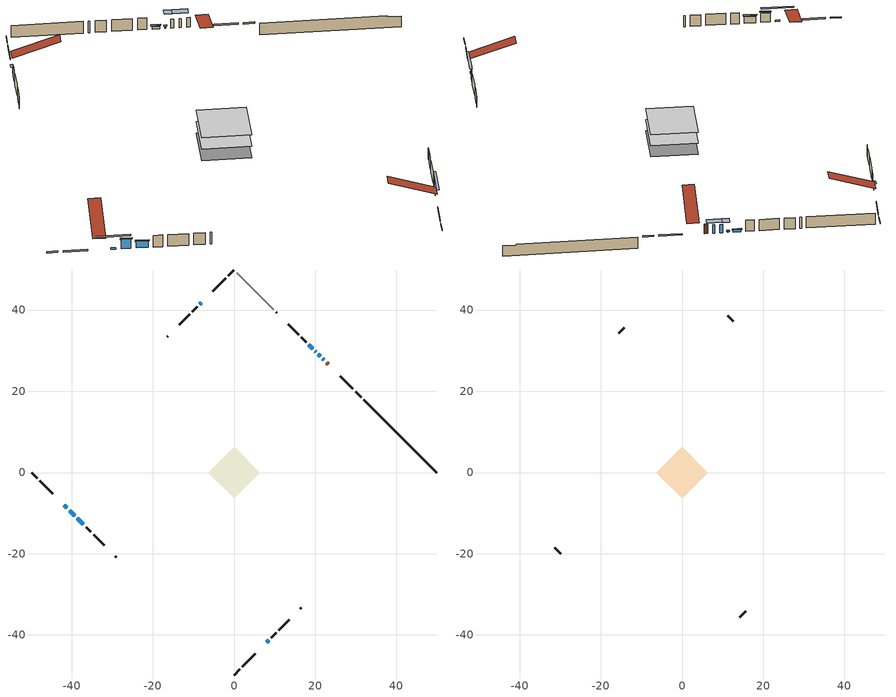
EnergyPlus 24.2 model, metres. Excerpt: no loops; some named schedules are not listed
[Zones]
conditioned space
 floor adiabatic (AdiabaticFloorConstruction): -6.31,0 0,6.31 6.31,0 0,-6.31 z0.97
 floor foundation (Slab1 construction): -6.31,0 0,6.31 6.31,0 0,-6.31 z-1.48
 wall outside (RimJoist1 construction): 0,-49.85 1.42,-48.43 / -49.85,0 -48.43,-1.42 / 0,49.85 -1.42,48.43 / 31.34,18.51 29.92,19.93 z0.97:1.27
 wall outside (RimJoist2 construction): 2.08,-47.77 5.17,-44.68 / -47.77,-2.08 -44.68,-5.17 / -2.08,47.77 -5.17,44.68 / 29.26,20.59 26.17,23.68 z0.97:1.27
 wall outside (AdiabaticWallConstruction 1): 23.24,26.61 22.78,27.08 z0.97:3
 wall outside (AdiabaticWallConstruction): 22.12,27.73 21.83,28.02 / 21.17,28.68 20.8,29.06 z0.97:2.8; -41.75,-8.1 -41.12,-8.74 / 8.1,-41.75 8.53,-41.32 z0.97:1.31; 20.14,29.71 20.04,29.81 z0.96:1.21; 19.39,30.46 18.42,31.43 z0.97:1.44; -40.46,-9.39 -39.23,-10.62 z0.97:3; -8.1,41.75 -8.44,41.41 z0.97:2.34; -38.57,-11.28 -37.06,-12.79 z0.97:2.39
 wall outside (Wall1 construction): 9.18,-40.67 10.35,-39.5 / -36.41,-13.44 -35.24,-14.61 / -9.09,40.76 -10.26,39.59 / 17.76,32.09 16.59,33.26 z0.97:3.41
 wall outside (Wall2 construction): 11.01,-38.84 13.62,-36.23 / -34.58,-15.27 -31.97,-17.88 / -10.92,38.93 -13.53,36.32 / 15.94,33.91 13.33,36.53 z0.97:3.41
 wall outside (Wall4 construction): 16.36,-33.49 16.56,-33.29 / -29.23,-20.62 -29.03,-20.82 / -16.27,33.58 -16.47,33.38 / 10.58,39.27 10.38,39.47 z0.97:3.41
 wall foundation (FoundationWall1 construction): 32,17.85,-1.48 32,17.85,0.97 48.07,1.79,0.97 48.07,1.79,0.77 49.85,0,0.77 49.85,0,-1.48
 wall adiabatic (Wall5 construction): 9.73,40.13 0.66,49.19 z0.97:3.41
 window (WindowConstruction 5): 22.12,27.73 21.83,28.02 z0.97:2.8
 window (WindowConstruction 8): -41.75,-8.11 -41.12,-8.73 z0.97:1.31
 window (WindowConstruction 6): 21.17,28.68 20.8,29.05 z0.97:2.8
 window (WindowConstruction): 20.14,29.71 20.05,29.81 z0.97:1.21
 window (WindowConstruction 1): 19.39,30.46 18.42,31.43 z0.97:1.44
 window (WindowConstruction 2): -40.46,-9.39 -39.23,-10.62 z0.97:3
 window (WindowConstruction 3): -8.11,41.75 -8.44,41.41 z0.97:2.34
 window (WindowConstruction 4): -38.57,-11.28 -37.06,-12.79 z0.97:2.39
 window (WindowConstruction 7): 8.11,-41.75 8.52,-41.33 z0.97:1.31
 door (Door): 23.24,26.61 22.78,27.07 z0.97:3
 ceiling adiabatic (AdiabaticFloorConstruction): 0,-6.31 6.31,0 0,6.31 -6.31,0 z0.97
attic - vented
 floor to conditioned space (Floor1 construction Reversed): -6.31,0 0,6.31 6.31,0 0,-6.31 z3.41
 wall outside (Wall3 construction): 14.28,-35.58 15.7,-34.15 / -31.31,-18.54 -29.89,-19.97 / -14.19,35.66 -15.62,34.24 / 12.67,37.18 11.24,38.61 z0.97:3.41
 roof outside (Roof1 construction): 7.45,-42.4,3.41 1.3,-36.26,6.31 -0.32,-37.88,6.31 5.83,-44.02,3.41; -42.4,-7.45,3.41 -36.26,-1.3,6.31 -37.88,0.32,6.31 -44.02,-5.83,3.41; -7.45,42.4,3.41 -1.3,36.26,6.31 0.32,37.88,6.31 -5.83,44.02,3.41; 23.89,25.96,3.41 17.75,19.81,6.31 19.37,18.19,6.31 25.51,24.34,3.41
shading: 20.97,28.88 22.98,26.87 23.84,27.73 21.83,29.74 z4.02; -39.26,-10.59 -43.6,-6.25 -43.89,-6.54 -39.55,-10.88 z3.93; 19.93,29.92 22.04,27.82 22.9,28.68 20.8,30.78 z4.02; 19.9,29.95 20.28,29.57 20.57,29.86 20.19,30.24 z1.41; 18.28,31.57 19.53,30.32 19.82,30.61 18.57,31.87 z1.64; -39.09,-10.76 -40.6,-9.25 -40.89,-9.54 -39.38,-11.06 z3.2; -8.58,41.27 -7.96,41.89 -8.25,42.18 -8.87,41.56 z2.54; -36.92,-12.93 -38.71,-11.14 -39.01,-11.43 -37.21,-13.22 z2.59; 10.38,-39.47 6.25,-43.6 6.54,-43.89 10.67,-39.76 z3.93
[Building]
Building 1: Terrain=Suburbs
[Site:Location]
Quebec Intl AP_QC: Latitude {deg}=46.8; Longitude {deg}=-71.38; Time Zone {hr}=-5; Elevation {m}=74; Keep Site Location Information=Yes
[Site:GroundTemperature:Shallow]
0.0108218, -2.24938, -2.43038, -1.3578, 2.94801, 7.23376, 10.9493, 13.303, 13.5029, 11.5886, 7.96783, 3.81355
[Site:WaterMainsTemperature]
Calculation Method=Schedule; Temperature Schedule=mains temperature schedule
[Material] Roughness=Rough; Thermal Absorptance=0.9
Name | Thickness {m} | Conductivity {W/m-K} | Density {kg/m3} | Specific Heat {J/kg-K} | Solar Absorptance | Visible Absorptance
asphalt or fiberglass shingles | 0.00635 | 0.162714 | 1121.4 | 1465.45 | 0.4 | 0.4
ceiling loosefill ins | 0.169333 | 0.0480833 | 16.02 | 1046.75 | 0.7 | 0.7
ceiling stud and cavity | 0.1397 | 0.0892432 | 65.682 | 1177.47 | 0.7 | 0.7
concrete 4.0 in. | 0.1016 | 1.803125 | 2242.8 | 837.4 | 0.7 | 0.7
concrete 8.0 in. | 0.2032 | 1.803125 | 2242.8 | 837.4 | 0.7 | 0.7
door material | 0.04445 | 0.0451087 | 512.64 | 1214.23 | 0.7 | 0.7
exterior vertical ins | 0.0798572 | 0.029427 | 32.04 | 1214.23 | 0.7 | 0.7
floor covering | 0.0127 | 0.0433444 | 54.468 | 1339.84 | 0.6 | 0.6
floor rigid ins; wall rigid ins 2 | 0.512978 | 0.029427 | 32.04 | 1214.23 | 0.7 | 0.7
floor stud and cavity | 0.1397 | 1.75129 | 37.0049 | 1207.88 | 0.7 | 0.7
furniture material conditioned space 1 | 0.1524 | 0.115458 | 640.8 | 1214.23 | 0.6 | 0.6
gypsum board | 0.0127 | 0.160291 | 801 | 837.4 | 0.6 | 0.6
gypsum board 1 | 0.0127 | 0.160291 | 801 | 837.4 | 0.7 | 0.7
osb sheathing 0.5 in. | 0.0127 | 0.115458 | 512.64 | 1214.23 | 0.7 | 0.7
osb sheathing 0.75 in. | 0.01905 | 0.115458 | 512.64 | 1214.23 | 0.7 | 0.7
osb sheathing 2.0 in. | 0.0508 | 0.115458 | 512.64 | 1214.23 | 0.7 | 0.7
rim joist rigid ins; wall rigid ins | 0.051816 | 0.029427 | 32.04 | 1214.23 | 0.7 | 0.7
rim joist stud and cavity | 0.0508 | 0.0337198 | 125.044 | 1163.47 | 0.6 | 0.6
rim joist stud and cavity 1 | 0.0508 | 0.0392742 | 125.044 | 1163.47 | 0.6 | 0.6
wall rigid ins 1 | 0.051816 | 0.029427 | 32.04 | 1214.23 | 0.4 | 0.4
wall stud and cavity | 0.1397 | 0.0951301 | 139.0536 | 1170.24 | 0.7 | 0.7
wall stud and cavity 1 | 0.1397 | 0.110808 | 139.0536 | 1170.24 | 0.7 | 0.7
wall stud and cavity 2 | 0.0889 | 6.1454 | 50.32683 | 1063.81 | 0.6 | 0.6
wall stud and cavity 3 | 0.1397 | 0.134584 | 139.0536 | 1170.24 | 0.7 | 0.7
wall stud and cavity 4 | 0.1397 | 0.098125 | 139.0536 | 1170.24 | 0.7 | 0.7
wall stud and cavity 5 | 0.0889 | 0.380278 | 52.3479 | 1209.89 | 0.7 | 0.7
wall stud and cavity 6 | 0.0889 | 0.391764 | 83.0341 | 1211.67 | 0.7 | 0.7
wood siding | 0.0254 | 0.102417 | 544.68 | 1172.36 | 0.4 | 0.4
wood siding 1 | 0.00254 | 0.102417 | 544.68 | 1172.36 | 0.4 | 0.4
wood siding 2; wood siding 3; wood siding 4 | 0.0254 | 0.102417 | 544.68 | 1172.36 | 0.7 | 0.7
[WindowMaterial:SimpleGlazingSystem]
Name | U-Factor {W/m2-K} | Solar Heat Gain Coefficient
WindowMaterial | 2.23089 | 0.15
WindowMaterial 1 | 1.743146 | 0.4
WindowMaterial 2 | 1.55237 | 0.46
WindowMaterial 3 | 1.564289 | 0.46
WindowMaterial 4 | 2.02648 | 0.3
WindowMaterial 5 | 1.700561 | 0.41
WindowMaterial 6 | 3.26144 | 0.43
[Construction]
AdiabaticFloorConstruction: floor stud and cavity, floor rigid ins, osb sheathing 0.75 in., floor covering
AdiabaticWallConstruction: wood siding 3, wall rigid ins 2, wall stud and cavity 5, gypsum board
AdiabaticWallConstruction 1: wood siding 4, wall rigid ins 2, wall stud and cavity 5, gypsum board
Door: door material
Floor1 construction Reversed: gypsum board, ceiling stud and cavity, ceiling loosefill ins
FoundationWall1 construction: concrete 8.0 in., gypsum board 1
furniture construction conditioned space 1: furniture material conditioned space 1
PartitionWallConstruction: gypsum board, wall stud and cavity 6, gypsum board
RimJoist1 construction: wood siding 2, rim joist rigid ins, osb sheathing 2.0 in., rim joist stud and cavity
RimJoist2 construction: wood siding 2, rim joist rigid ins, osb sheathing 2.0 in., rim joist stud and cavity 1
Roof1 construction: asphalt or fiberglass shingles
Slab1 construction: concrete 4.0 in.
Wall1 construction: wood siding, wall rigid ins, osb sheathing 0.5 in., wall stud and cavity, gypsum board
Wall2 construction: wood siding, wall rigid ins, osb sheathing 0.5 in., wall stud and cavity 1, gypsum board
Wall3 construction: wood siding 1, wall stud and cavity 2
Wall4 construction: wood siding, osb sheathing 0.5 in., wall stud and cavity 3, gypsum board
Wall5 construction: wall rigid ins 1, osb sheathing 0.5 in., wall stud and cavity 4, gypsum board
WindowConstruction: WindowMaterial
WindowConstruction 1; WindowConstruction 3: WindowMaterial 1
WindowConstruction 2: WindowMaterial 2
WindowConstruction 4: WindowMaterial 3
WindowConstruction 5: WindowMaterial 4
WindowConstruction 6: WindowMaterial 5
WindowConstruction 7; WindowConstruction 8: WindowMaterial 6
[Zone] Multiplier=1; Part of Total Floor Area=Yes
Name | Volume {m3}
attic - vented | 37.4722
conditioned space | 406.3
[Space]
Name | Zone | Volume {m3}
attic - vented 1 | attic - vented | 37.4722
conditioned space 1 | conditioned space | 406.3
[ZoneInfiltration:EffectiveLeakageArea]
infil attic - vented 1: Zone or Space=attic - vented 1; Schedule=Always On Discrete; Effective Air Leakage Area {cm2}=2941.29; Stack Coefficient=0.000371066; Wind Coefficient=1.3015e-05
[ZoneMixing]
whole house fan mix: Zone or Space=attic - vented; Schedule=Always On Continuous; Design Flow Rate Calculation Method=Flow/Zone; Design Flow Rate {m3/s}=0; Source Zone or Space=conditioned space
[SurfaceProperty:ExposedFoundationPerimeter]
Slab1: Exposed Perimeter Calculation Method=TotalExposedPerimeter; Total Exposed Perimeter {m}=25.247
[InternalMass] Zone or ZoneList=conditioned space; Space or SpaceList=conditioned space 1
Name | Construction | Surface Area {m2}
furniture mass conditioned space 1 | furniture construction conditioned space 1 | 63.7597
partition wall mass | PartitionWallConstruction | 159.399
[Lights]
interior lighting: Zone or ZoneList or Space or SpaceList=conditioned space 1; Schedule=interior lighting schedule; Design Level Calculation Method=LightingLevel; Lighting Level {W}=343.2; Return Air Fraction=0; Fraction Radiant=0.6; Fraction Visible=0.2; Fraction Replaceable=1
[People]
occupants: Zone or ZoneList or Space or SpaceList=conditioned space 1; Number of People Schedule=occupants schedule; Number of People Calculation Method=People; Number of People=3; Fraction Radiant=0.314171; Sensible Heat Fraction=0.56303; Activity Level Schedule=occupants activity schedule; Carbon Dioxide Generation Rate {m3/s-W}=0; Enable ASHRAE 55 Comfort Warnings=No; Mean Radiant Temperature Calculation Type=EnclosureAveraged
[ElectricEquipment] Zone or ZoneList or Space or SpaceList=conditioned space 1; Design Level Calculation Method=EquipmentLevel
Name | Schedule | Design Level {W} | Fraction Latent | Fraction Radiant | Fraction Lost
clothes dryer | clothes dryer schedule | 140.772 | 0.015 | 0.081 | 0.85
clothes washer | clothes washer schedule | 32.1985 | 0.03 | 0.162 | 0.7
cooking range | cooking range schedule | 208.969 | 0.08 | 0.432 | 0.2
dishwasher | dishwasher schedule | 66.8632 | 0.3 | 0.18 | 0.4
fridge | fridge schedule | 72.9452 | 0 | 0.6 | 0
mech vent house fan | mech vent house fan schedule | 19.9167 | 0 | 0 | 0.5
mech vent house fan cfis | mech vent house fan cfis schedule | 0 | 0 | 0 | 0
mech vent range fan 0 | mech vent range fan 0 schedule | 57 | 0 | 0 | 1
misc plug loads | misc plug loads schedule | 494.7 | 0.045 | 0.513 | 0.1
whole house fan | Always On Discrete | 0 | 0 | 0 | 1
[OtherEquipment] Zone or ZoneList or Space or SpaceList=conditioned space 1; Design Level Calculation Method=EquipmentLevel
Name | Fuel Type | Schedule | Design Level {W} | Fraction Latent | Fraction Radiant | Fraction Lost
clothes dryer 1 | Electricity | clothes dryer schedule | 0 | 0.015 | 0.081 | 0.85
cooking range 1 | Electricity | cooking range schedule | 0 | 0.08 | 0.432 | 0.2
general water use latent | None | general water use schedule | 59.3978 | 1 | 0 | 0
general water use sensible | None | general water use schedule | -58.539 | 0 | 0.6 | 0
mech vent house fan latent load | None | Always On Discrete | 0 | 1 | 0 | 0
mech vent house fan sensible load | None | Always On Discrete | 0 | 0 | 0 | 0
water heater energy adjustment1 | Electricity | Always On Discrete | 0.01 | 0 | 0 | 1
[ZoneInfiltration:DesignFlowRate] Zone or ZoneList or Space or SpaceList=conditioned space 1; Schedule=Always On Discrete; Design Flow Rate Calculation Method=Flow/Zone; Design Flow Rate {m3/s}=0
infil flow; natural vent flow; whole house fan flow
[ZoneControl:Thermostat]
conditioned space Thermostat: Zone or ZoneList=conditioned space; Control Type Schedule=conditioned space Thermostat Schedule; Control 1=conditioned space temperature setpoint; Temperature Difference Between Cutout And Setpoint {deltaC}=0
[ThermostatSetpoint:DualSetpoint]
conditioned space temperature setpoint: Heating Setpoint Temperature Schedule=heating setpoint; Cooling Setpoint Temperature Schedule=cooling setpoint
[Zone equipment]
conditioned space: electric baseboard
[Foundation:Kiva]
Foundation Kiva 1: Initial Indoor Air Temperature {C}=18; Wall Height Above Grade {m}=0.970026; Wall Depth Below Slab {m}=0.2032; Custom Block Material Name 1=exterior vertical ins; Custom Block Depth 1 {m}=2.45001; Custom Block X Position 1 {m}=0.2159; Custom Block Z Position 1 {m}=0
[Foundation:Kiva:Settings]
Soil Conductivity {W/m-K}=0.849921; Soil Density {kg/m3}=1842.3; Soil Specific Heat {J/kg-K}=418.7; Ground Solar Absorptivity=0.9; Ground Thermal Absorptivity=0.9; Ground Surface Roughness {m}=0.03; Far-Field Width {m}=40; Deep-Ground Boundary Condition=ZeroFlux; Deep-Ground Depth {m}=40; Minimum Cell Dimension {m}=0.2; Maximum Cell Growth Coefficient=3; Simulation Timestep=Timestep
[Exterior:Lights]
exterior lighting: Schedule=exterior lighting schedule; Design Level {W}=75.6
[EnergyManagementSystem:Sensor] Output:Variable or Output:Meter Index Key=conditioned space
Name | Output:Variable or Output:Meter
conditioned_space_clg_unmet_s | Zone Cooling Setpoint Not Met Time
conditioned_space_htg_unmet_s | Zone Heating Setpoint Not Met Time
fridge_tin_s; tin_s; tin_s_1 | Zone Mean Air Temperature
tout_s | Zone Outdoor Air Drybulb Temperature
win_s | Zone Air Humidity Ratio
[Schedule:Constant]
Name | Hourly Value
Always On Continuous; mech vent house fan schedule; mech vent house fan cfis schedule; Always On Discrete | 1
occupants activity schedule | 117.228
fridge schedule | 0
[Schedule:Week:Daily]
interior lighting schedule Week Rule - Jan1-Jan27: interior lighting schedule day, interior lighting schedule day, interior lighting schedule day, interior lighting schedule day, interior lighting schedule day, interior lighting schedule day, interior lighting schedule day, interior lighting schedule default day, interior lighting schedule default day, interior lighting schedule default day, interior lighting schedule default day, interior lighting schedule default day
interior lighting schedule Week Rule - Jan28-Feb3: interior lighting schedule day, interior lighting schedule day, interior lighting schedule day, interior lighting schedule day, interior lighting schedule day 1, interior lighting schedule day 1, interior lighting schedule day 1, interior lighting schedule default day, interior lighting schedule default day, interior lighting schedule default day, interior lighting schedule default day, interior lighting schedule default day
interior lighting schedule Week Rule - Feb4-Feb24: interior lighting schedule day 1, interior lighting schedule day 1, interior lighting schedule day 1, interior lighting schedule day 1, interior lighting schedule day 1, interior lighting schedule day 1, interior lighting schedule day 1, interior lighting schedule default day, interior lighting schedule default day, interior lighting schedule default day, interior lighting schedule default day, interior lighting schedule default day
interior lighting schedule Week Rule - Feb25-Mar3: interior lighting schedule day 1, interior lighting schedule day 1, interior lighting schedule day 1, interior lighting schedule day 1, interior lighting schedule day 2, interior lighting schedule day 2, interior lighting schedule day 2, interior lighting schedule default day, interior lighting schedule default day, interior lighting schedule default day, interior lighting schedule default day, interior lighting schedule default day
interior lighting schedule Week Rule - Mar4-Mar31: interior lighting schedule day 2, interior lighting schedule day 2, interior lighting schedule day 2, interior lighting schedule day 2, interior lighting schedule day 2, interior lighting schedule day 2, interior lighting schedule day 2, interior lighting schedule default day, interior lighting schedule default day, interior lighting schedule default day, interior lighting schedule default day, interior lighting schedule default day
interior lighting schedule Week Rule - Apr1-Apr28: interior lighting schedule day 3, interior lighting schedule day 3, interior lighting schedule day 3, interior lighting schedule day 3, interior lighting schedule day 3, interior lighting schedule day 3, interior lighting schedule day 3, interior lighting schedule default day, interior lighting schedule default day, interior lighting schedule default day, interior lighting schedule default day, interior lighting schedule default day
interior lighting schedule Week Rule - Apr29-May5: interior lighting schedule day 3, interior lighting schedule day 3, interior lighting schedule day 4, interior lighting schedule day 4, interior lighting schedule day 4, interior lighting schedule day 4, interior lighting schedule day 4, interior lighting schedule default day, interior lighting schedule default day, interior lighting schedule default day, interior lighting schedule default day, interior lighting schedule default day
interior lighting schedule Week Rule - May6-May26: interior lighting schedule day 4, interior lighting schedule day 4, interior lighting schedule day 4, interior lighting schedule day 4, interior lighting schedule day 4, interior lighting schedule day 4, interior lighting schedule day 4, interior lighting schedule default day, interior lighting schedule default day, interior lighting schedule default day, interior lighting schedule default day, interior lighting schedule default day
interior lighting schedule Week Rule - May27-Jun2: interior lighting schedule day 4, interior lighting schedule day 4, interior lighting schedule day 4, interior lighting schedule day 4, interior lighting schedule day 4, interior lighting schedule day 5, interior lighting schedule day 5, interior lighting schedule default day, interior lighting schedule default day, interior lighting schedule default day, interior lighting schedule default day, interior lighting schedule default day
interior lighting schedule Week Rule - Jun3-Jun30: interior lighting schedule day 5, interior lighting schedule day 5, interior lighting schedule day 5, interior lighting schedule day 5, interior lighting schedule day 5, interior lighting schedule day 5, interior lighting schedule day 5, interior lighting schedule default day, interior lighting schedule default day, interior lighting schedule default day, interior lighting schedule default day, interior lighting schedule default day
interior lighting schedule Week Rule - Jul1-Jul28: interior lighting schedule day 6, interior lighting schedule day 6, interior lighting schedule day 6, interior lighting schedule day 6, interior lighting schedule day 6, interior lighting schedule day 6, interior lighting schedule day 6, interior lighting schedule default day, interior lighting schedule default day, interior lighting schedule default day, interior lighting schedule default day, interior lighting schedule default day
interior lighting schedule Week Rule - Jul29-Aug4: interior lighting schedule day 6, interior lighting schedule day 6, interior lighting schedule day 6, interior lighting schedule day 7, interior lighting schedule day 7, interior lighting schedule day 7, interior lighting schedule day 7, interior lighting schedule default day, interior lighting schedule default day, interior lighting schedule default day, interior lighting schedule default day, interior lighting schedule default day
interior lighting schedule Week Rule - Aug5-Aug25: interior lighting schedule day 7, interior lighting schedule day 7, interior lighting schedule day 7, interior lighting schedule day 7, interior lighting schedule day 7, interior lighting schedule day 7, interior lighting schedule day 7, interior lighting schedule default day, interior lighting schedule default day, interior lighting schedule default day, interior lighting schedule default day, interior lighting schedule default day
interior lighting schedule Week Rule - Aug26-Sep1: interior lighting schedule day 7, interior lighting schedule day 7, interior lighting schedule day 7, interior lighting schedule day 7, interior lighting schedule day 7, interior lighting schedule day 7, interior lighting schedule day 8, interior lighting schedule default day, interior lighting schedule default day, interior lighting schedule default day, interior lighting schedule default day, interior lighting schedule default day
interior lighting schedule Week Rule - Sep2-Sep29: interior lighting schedule day 8, interior lighting schedule day 8, interior lighting schedule day 8, interior lighting schedule day 8, interior lighting schedule day 8, interior lighting schedule day 8, interior lighting schedule day 8, interior lighting schedule default day, interior lighting schedule default day, interior lighting schedule default day, interior lighting schedule default day, interior lighting schedule default day
interior lighting schedule Week Rule - Sep30-Oct6: interior lighting schedule day 8, interior lighting schedule day 9, interior lighting schedule day 9, interior lighting schedule day 9, interior lighting schedule day 9, interior lighting schedule day 9, interior lighting schedule day 9, interior lighting schedule default day, interior lighting schedule default day, interior lighting schedule default day, interior lighting schedule default day, interior lighting schedule default day
interior lighting schedule Week Rule - Oct7-Oct27: interior lighting schedule day 9, interior lighting schedule day 9, interior lighting schedule day 9, interior lighting schedule day 9, interior lighting schedule day 9, interior lighting schedule day 9, interior lighting schedule day 9, interior lighting schedule default day, interior lighting schedule default day, interior lighting schedule default day, interior lighting schedule default day, interior lighting schedule default day
interior lighting schedule Week Rule - Oct28-Nov3: interior lighting schedule day 9, interior lighting schedule day 9, interior lighting schedule day 9, interior lighting schedule day 9, interior lighting schedule day 10, interior lighting schedule day 10, interior lighting schedule day 10, interior lighting schedule default day, interior lighting schedule default day, interior lighting schedule default day, interior lighting schedule default day, interior lighting schedule default day
interior lighting schedule Week Rule - Nov4-Nov24: interior lighting schedule day 10, interior lighting schedule day 10, interior lighting schedule day 10, interior lighting schedule day 10, interior lighting schedule day 10, interior lighting schedule day 10, interior lighting schedule day 10, interior lighting schedule default day, interior lighting schedule default day, interior lighting schedule default day, interior lighting schedule default day, interior lighting schedule default day
interior lighting schedule Week Rule - Nov25-Dec1: interior lighting schedule day 10, interior lighting schedule day 10, interior lighting schedule day 10, interior lighting schedule day 10, interior lighting schedule day 10, interior lighting schedule day 10, interior lighting schedule day 11, interior lighting schedule default day, interior lighting schedule default day, interior lighting schedule default day, interior lighting schedule default day, interior lighting schedule default day
interior lighting schedule Week Rule - Dec2-Dec31: interior lighting schedule day 11, interior lighting schedule day 11, interior lighting schedule day 11, interior lighting schedule day 11, interior lighting schedule day 11, interior lighting schedule day 11, interior lighting schedule day 11, interior lighting schedule default day, interior lighting schedule default day, interior lighting schedule default day, interior lighting schedule default day, interior lighting schedule default day
occupants schedule Week Rule - Jan1-Dec31: occupants schedule day, occupants schedule day, occupants schedule day, occupants schedule day, occupants schedule day, occupants schedule day, occupants schedule day, occupants schedule default day, occupants schedule default day, occupants schedule default day, occupants schedule default day, occupants schedule default day
clothes dryer schedule Week Rule - Jan1-Dec31: clothes dryer schedule day, clothes dryer schedule day, clothes dryer schedule day, clothes dryer schedule day, clothes dryer schedule day, clothes dryer schedule day, clothes dryer schedule day, clothes dryer schedule default day, clothes dryer schedule default day, clothes dryer schedule default day, clothes dryer schedule default day, clothes dryer schedule default day
clothes washer schedule Week Rule - Jan1-Dec31: clothes washer schedule day, clothes washer schedule day, clothes washer schedule day, clothes washer schedule day, clothes washer schedule day, clothes washer schedule day, clothes washer schedule day, clothes washer schedule default day, clothes washer schedule default day, clothes washer schedule default day, clothes washer schedule default day, clothes washer schedule default day
cooking range schedule Week Rule - Jan1-Dec31: cooking range schedule day, cooking range schedule day, cooking range schedule day, cooking range schedule day, cooking range schedule day, cooking range schedule day, cooking range schedule day, cooking range schedule default day, cooking range schedule default day, cooking range schedule default day, cooking range schedule default day, cooking range schedule default day
dishwasher schedule Week Rule - Jan1-Dec31: dishwasher schedule day, dishwasher schedule day, dishwasher schedule day, dishwasher schedule day, dishwasher schedule day, dishwasher schedule day, dishwasher schedule day, dishwasher schedule default day, dishwasher schedule default day, dishwasher schedule default day, dishwasher schedule default day, dishwasher schedule default day
mech vent range fan 0 schedule Week Rule - Jan1-Dec31: mech vent range fan 0 schedule day, mech vent range fan 0 schedule day, mech vent range fan 0 schedule day, mech vent range fan 0 schedule day, mech vent range fan 0 schedule day, mech vent range fan 0 schedule day, mech vent range fan 0 schedule day, mech vent range fan 0 schedule default day, mech vent range fan 0 schedule default day, mech vent range fan 0 schedule default day, mech vent range fan 0 schedule default day, mech vent range fan 0 schedule default day
misc plug loads schedule Week Rule - Jan1-Dec31: misc plug loads schedule day, misc plug loads schedule day, misc plug loads schedule day, misc plug loads schedule day, misc plug loads schedule day, misc plug loads schedule day, misc plug loads schedule day, misc plug loads schedule default day, misc plug loads schedule default day, misc plug loads schedule default day, misc plug loads schedule default day, misc plug loads schedule default day
general water use schedule Week Rule - Jan1-Dec31: general water use schedule day, general water use schedule day, general water use schedule day, general water use schedule day, general water use schedule day, general water use schedule day, general water use schedule day, general water use schedule default day, general water use schedule default day, general water use schedule default day, general water use schedule default day, general water use schedule default day
exterior lighting schedule Week Rule - Jan1-Jan27: exterior lighting schedule day, exterior lighting schedule day, exterior lighting schedule day, exterior lighting schedule day, exterior lighting schedule day, exterior lighting schedule day, exterior lighting schedule day, exterior lighting schedule default day, exterior lighting schedule default day, exterior lighting schedule default day, exterior lighting schedule default day, exterior lighting schedule default day
exterior lighting schedule Week Rule - Jan28-Feb3: exterior lighting schedule day, exterior lighting schedule day, exterior lighting schedule day, exterior lighting schedule day, exterior lighting schedule day 1, exterior lighting schedule day 1, exterior lighting schedule day 1, exterior lighting schedule default day, exterior lighting schedule default day, exterior lighting schedule default day, exterior lighting schedule default day, exterior lighting schedule default day
exterior lighting schedule Week Rule - Feb4-Feb24: exterior lighting schedule day 1, exterior lighting schedule day 1, exterior lighting schedule day 1, exterior lighting schedule day 1, exterior lighting schedule day 1, exterior lighting schedule day 1, exterior lighting schedule day 1, exterior lighting schedule default day, exterior lighting schedule default day, exterior lighting schedule default day, exterior lighting schedule default day, exterior lighting schedule default day
exterior lighting schedule Week Rule - Feb25-Mar3: exterior lighting schedule day 1, exterior lighting schedule day 1, exterior lighting schedule day 1, exterior lighting schedule day 1, exterior lighting schedule day 2, exterior lighting schedule day 2, exterior lighting schedule day 2, exterior lighting schedule default day, exterior lighting schedule default day, exterior lighting schedule default day, exterior lighting schedule default day, exterior lighting schedule default day
exterior lighting schedule Week Rule - Mar4-Mar31: exterior lighting schedule day 2, exterior lighting schedule day 2, exterior lighting schedule day 2, exterior lighting schedule day 2, exterior lighting schedule day 2, exterior lighting schedule day 2, exterior lighting schedule day 2, exterior lighting schedule default day, exterior lighting schedule default day, exterior lighting schedule default day, exterior lighting schedule default day, exterior lighting schedule default day
exterior lighting schedule Week Rule - Apr1-Apr28: exterior lighting schedule day 3, exterior lighting schedule day 3, exterior lighting schedule day 3, exterior lighting schedule day 3, exterior lighting schedule day 3, exterior lighting schedule day 3, exterior lighting schedule day 3, exterior lighting schedule default day, exterior lighting schedule default day, exterior lighting schedule default day, exterior lighting schedule default day, exterior lighting schedule default day
exterior lighting schedule Week Rule - Apr29-May5: exterior lighting schedule day 3, exterior lighting schedule day 3, exterior lighting schedule day 4, exterior lighting schedule day 4, exterior lighting schedule day 4, exterior lighting schedule day 4, exterior lighting schedule day 4, exterior lighting schedule default day, exterior lighting schedule default day, exterior lighting schedule default day, exterior lighting schedule default day, exterior lighting schedule default day
exterior lighting schedule Week Rule - May6-May26: exterior lighting schedule day 4, exterior lighting schedule day 4, exterior lighting schedule day 4, exterior lighting schedule day 4, exterior lighting schedule day 4, exterior lighting schedule day 4, exterior lighting schedule day 4, exterior lighting schedule default day, exterior lighting schedule default day, exterior lighting schedule default day, exterior lighting schedule default day, exterior lighting schedule default day
exterior lighting schedule Week Rule - May27-Jun2: exterior lighting schedule day 4, exterior lighting schedule day 4, exterior lighting schedule day 4, exterior lighting schedule day 4, exterior lighting schedule day 4, exterior lighting schedule day 5, exterior lighting schedule day 5, exterior lighting schedule default day, exterior lighting schedule default day, exterior lighting schedule default day, exterior lighting schedule default day, exterior lighting schedule default day
exterior lighting schedule Week Rule - Jun3-Jun30: exterior lighting schedule day 5, exterior lighting schedule day 5, exterior lighting schedule day 5, exterior lighting schedule day 5, exterior lighting schedule day 5, exterior lighting schedule day 5, exterior lighting schedule day 5, exterior lighting schedule default day, exterior lighting schedule default day, exterior lighting schedule default day, exterior lighting schedule default day, exterior lighting schedule default day
exterior lighting schedule Week Rule - Jul1-Jul28: exterior lighting schedule day 6, exterior lighting schedule day 6, exterior lighting schedule day 6, exterior lighting schedule day 6, exterior lighting schedule day 6, exterior lighting schedule day 6, exterior lighting schedule day 6, exterior lighting schedule default day, exterior lighting schedule default day, exterior lighting schedule default day, exterior lighting schedule default day, exterior lighting schedule default day
exterior lighting schedule Week Rule - Jul29-Aug4: exterior lighting schedule day 6, exterior lighting schedule day 6, exterior lighting schedule day 6, exterior lighting schedule day 7, exterior lighting schedule day 7, exterior lighting schedule day 7, exterior lighting schedule day 7, exterior lighting schedule default day, exterior lighting schedule default day, exterior lighting schedule default day, exterior lighting schedule default day, exterior lighting schedule default day
exterior lighting schedule Week Rule - Aug5-Aug25: exterior lighting schedule day 7, exterior lighting schedule day 7, exterior lighting schedule day 7, exterior lighting schedule day 7, exterior lighting schedule day 7, exterior lighting schedule day 7, exterior lighting schedule day 7, exterior lighting schedule default day, exterior lighting schedule default day, exterior lighting schedule default day, exterior lighting schedule default day, exterior lighting schedule default day
exterior lighting schedule Week Rule - Aug26-Sep1: exterior lighting schedule day 7, exterior lighting schedule day 7, exterior lighting schedule day 7, exterior lighting schedule day 7, exterior lighting schedule day 7, exterior lighting schedule day 7, exterior lighting schedule day 8, exterior lighting schedule default day, exterior lighting schedule default day, exterior lighting schedule default day, exterior lighting schedule default day, exterior lighting schedule default day
exterior lighting schedule Week Rule - Sep2-Sep29: exterior lighting schedule day 8, exterior lighting schedule day 8, exterior lighting schedule day 8, exterior lighting schedule day 8, exterior lighting schedule day 8, exterior lighting schedule day 8, exterior lighting schedule day 8, exterior lighting schedule default day, exterior lighting schedule default day, exterior lighting schedule default day, exterior lighting schedule default day, exterior lighting schedule default day
[Schedule:Year]
interior lighting schedule: interior lighting schedule Week Rule - Jan1-Jan27, 1, 1, 1, 27, interior lighting schedule Week Rule - Jan28-Feb3, 1, 28, 2, 3, interior lighting schedule Week Rule - Feb4-Feb24, 2, 4, 2, 24, interior lighting schedule Week Rule - Feb25-Mar3, 2, 25, 3, 3, interior lighting schedule Week Rule - Mar4-Mar31, 3, 4, 3, 31, interior lighting schedule Week Rule - Apr1-Apr28, 4, 1, 4, 28, interior lighting schedule Week Rule - Apr29-May5, 4, 29, 5, 5, interior lighting schedule Week Rule - May6-May26, 5, 6, 5, 26, interior lighting schedule Week Rule - May27-Jun2, 5, 27, 6, 2, interior lighting schedule Week Rule - Jun3-Jun30, 6, 3, 6, 30, interior lighting schedule Week Rule - Jul1-Jul28, 7, 1, 7, 28, interior lighting schedule Week Rule - Jul29-Aug4, 7, 29, 8, 4, interior lighting schedule Week Rule - Aug5-Aug25, 8, 5, 8, 25, interior lighting schedule Week Rule - Aug26-Sep1, 8, 26, 9, 1, interior lighting schedule Week Rule - Sep2-Sep29, 9, 2, 9, 29, interior lighting schedule Week Rule - Sep30-Oct6, 9, 30, 10, 6, interior lighting schedule Week Rule - Oct7-Oct27, 10, 7, 10, 27, interior lighting schedule Week Rule - Oct28-Nov3, 10, 28, 11, 3, interior lighting schedule Week Rule - Nov4-Nov24, 11, 4, 11, 24, interior lighting schedule Week Rule - Nov25-Dec1, 11, 25, 12, 1, interior lighting schedule Week Rule - Dec2-Dec31, 12, 2, 12, 31
occupants schedule: occupants schedule Week Rule - Jan1-Dec31, 1, 1, 12, 31
clothes dryer schedule: clothes dryer schedule Week Rule - Jan1-Dec31, 1, 1, 12, 31
clothes washer schedule: clothes washer schedule Week Rule - Jan1-Dec31, 1, 1, 12, 31
cooking range schedule: cooking range schedule Week Rule - Jan1-Dec31, 1, 1, 12, 31
dishwasher schedule: dishwasher schedule Week Rule - Jan1-Dec31, 1, 1, 12, 31
mech vent range fan 0 schedule: mech vent range fan 0 schedule Week Rule - Jan1-Dec31, 1, 1, 12, 31
misc plug loads schedule: misc plug loads schedule Week Rule - Jan1-Dec31, 1, 1, 12, 31
general water use schedule: general water use schedule Week Rule - Jan1-Dec31, 1, 1, 12, 31
exterior lighting schedule: exterior lighting schedule Week Rule - Jan1-Jan27, 1, 1, 1, 27, exterior lighting schedule Week Rule - Jan28-Feb3, 1, 28, 2, 3, exterior lighting schedule Week Rule - Feb4-Feb24, 2, 4, 2, 24, exterior lighting schedule Week Rule - Feb25-Mar3, 2, 25, 3, 3, exterior lighting schedule Week Rule - Mar4-Mar31, 3, 4, 3, 31, exterior lighting schedule Week Rule - Apr1-Apr28, 4, 1, 4, 28, exterior lighting schedule Week Rule - Apr29-May5, 4, 29, 5, 5, exterior lighting schedule Week Rule - May6-May26, 5, 6, 5, 26, exterior lighting schedule Week Rule - May27-Jun2, 5, 27, 6, 2, exterior lighting schedule Week Rule - Jun3-Jun30, 6, 3, 6, 30, exterior lighting schedule Week Rule - Jul1-Jul28, 7, 1, 7, 28, exterior lighting schedule Week Rule - Jul29-Aug4, 7, 29, 8, 4, exterior lighting schedule Week Rule - Aug5-Aug25, 8, 5, 8, 25, exterior lighting schedule Week Rule - Aug26-Sep1, 8, 26, 9, 1, exterior lighting schedule Week Rule - Sep2-Sep29, 9, 2, 9, 29, exterior lighting schedule Week Rule - Sep30-Oct6, 9, 30, 10, 6, exterior lighting schedule Week Rule - Oct7-Oct27, 10, 7, 10, 27, exterior lighting schedule Week Rule - Oct28-Nov3, 10, 28, 11, 3, exterior lighting schedule Week Rule - Nov4-Nov24, 11, 4, 11, 24, exterior lighting schedule Week Rule - Nov25-Dec1, 11, 25, 12, 1, exterior lighting schedule Week Rule - Dec2-Dec31, 12, 2, 12, 31
[Schedule:Compact]
conditioned space Thermostat Schedule: Through: 12/31, For: AllDays, Until: 24:00, 4
mains temperature schedule: Through: 01/01, For: AllDays, Until: 24:00, 5.175, Through: 01/02, For: AllDays, Until: 24:00, 5.10167, Through: 01/03, For: AllDays, Until: 24:00, 5.02889, Through: 01/04, For: AllDays, Until: 24:00, 4.95778, Through: 01/05, For: AllDays, Until: 24:00, 4.88778, Through: 01/06, For: AllDays, Until: 24:00, 4.81833, Through: 01/07, For: AllDays, Until: 24:00, 4.75056, Through: 01/08, For: AllDays, Until: 24:00, 4.68389, Through: 01/09, For: AllDays, Until: 24:00, 4.61833, Through: 01/10, For: AllDays, Until: 24:00, 4.55389, Through: 01/11, For: AllDays, Until: 24:00, 4.49056, Through: 01/12, For: AllDays, Until: 24:00, 4.42889, Through: 01/13, For: AllDays, Until: 24:00, 4.36778, Through: 01/14, For: AllDays, Until: 24:00, 4.30889, Through: 01/15, For: AllDays, Until: 24:00, 4.25056, Through: 01/16, For: AllDays, Until: 24:00, 4.19389, Through: 01/17, For: AllDays, Until: 24:00, 4.13833, Through: 01/18, For: AllDays, Until: 24:00, 4.08444, Through: 01/19, For: AllDays, Until: 24:00, 4.03167, Through: 01/20, For: AllDays, Until: 24:00, 3.98056, Through: 01/21, For: AllDays, Until: 24:00, 3.93056, Through: 01/22, For: AllDays, Until: 24:00, 3.88222, Through: 01/23, For: AllDays, Until: 24:00, 3.835, Through: 01/24, For: AllDays, Until: 24:00, 3.78944, Through: 01/25, For: AllDays, Until: 24:00, 3.74556, Through: 01/26, For: AllDays, Until: 24:00, 3.70278, Through: 01/27, For: AllDays, Until: 24:00, 3.66167, Through: 01/28, For: AllDays, Until: 24:00, 3.62167, Through: 01/29, For: AllDays, Until: 24:00, 3.58389, Through: 01/30, For: AllDays, Until: 24:00, 3.54722, Through: 01/31, For: AllDays, Until: 24:00, 3.51167, Through: 02/01, For: AllDays, Until: 24:00, 3.47833, Through: 02/02, For: AllDays, Until: 24:00, 3.44611, Through: 02/03, For: AllDays, Until: 24:00, 3.41556, Through: 02/04, For: AllDays, Until: 24:00, 3.38667, Through: 02/05, For: AllDays, Until: 24:00, 3.35944, Through: 02/06, For: AllDays, Until: 24:00, 3.33389, Through: 02/07, For: AllDays, Until: 24:00, 3.30944, Through: 02/08, For: AllDays, Until: 24:00, 3.28667, Through: 02/09, For: AllDays, Until: 24:00, 3.26611, Through: 02/10, For: AllDays, Until: 24:00, 3.24667, Through: 02/11, For: AllDays, Until: 24:00, 3.22889, Through: 02/12, For: AllDays, Until: 24:00, 3.21278, Through: 02/13, For: AllDays, Until: 24:00, 3.19833, Through: 02/14, For: AllDays, Until: 24:00, 3.18556, Through: 02/15, For: AllDays, Until: 24:00, 3.17389, Through: 02/16, For: AllDays, Until: 24:00, 3.16444, Through: 02/17, For: AllDays, Until: 24:00, 3.15667, Through: 02/18, For: AllDays, Until: 24:00, 3.15056, Through: 02/19, For: AllDays, Until: 24:00, 3.14556, Through: 02/20, For: AllDays, Until: 24:00, 3.14278, Through: 02/21, For: AllDays, Until: 24:00, 3.14111, Through: 02/22, For: AllDays, Until: 24:00, 3.14167, Through: 02/23, For: AllDays, Until: 24:00, 3.14333, Through: 02/24, For: AllDays, Until: 24:00, 3.14722, Through: 02/25, For: AllDays, Until: 24:00, 3.15222, Through: 02/26, For: AllDays, Until: 24:00, 3.15944, Through: 02/27, For: AllDays, Until: 24:00, 3.16778, Through: 02/28, For: AllDays, Until: 24:00, 3.17778, Through: 03/01, For: AllDays, Until: 24:00, 3.18944, Through: 03/02, For: AllDays, Until: 24:00, 3.20333, Through: 03/03, For: AllDays, Until: 24:00, 3.21833, Through: 03/04, For: AllDays, Until: 24:00, 3.235, Through: 03/05, For: AllDays, Until: 24:00, 3.25333, Through: 03/06, For: AllDays, Until: 24:00, 3.27333, Through: 03/07, For: AllDays, Until: 24:00, 3.29444, Through: 03/08, For: AllDays, Until: 24:00, 3.31778, Through: 03/09, For: AllDays, Until: 24:00, 3.34222, Through: 03/10, For: AllDays, Until: 24:00, 3.36889, Through: 03/11, For: AllDays, Until: 24:00, 3.39667, Through: 03/12, For: AllDays, Until: 24:00, 3.42611, Through: 03/13, For: AllDays, Until: 24:00, 3.45722, Through: 03/14, For: AllDays, Until: 24:00, 3.49, Through: 03/15, For: AllDays, Until: 24:00, 3.52389, Through: 03/16, For: AllDays, Until: 24:00, 3.55944, Through: 03/17, For: AllDays, Until: 24:00, 3.59667, Through: 03/18, For: AllDays, Until: 24:00, 3.63556, Through: 03/19, For: AllDays, Until: 24:00, 3.67556, Through: 03/20, For: AllDays, Until: 24:00, 3.71722, Through: 03/21, For: AllDays, Until: 24:00, 3.76056, Through: 03/22, For: AllDays, Until: 24:00, 3.80556, Through: 03/23, For: AllDays, Until: 24:00, 3.85111, Through: 03/24, For: AllDays, Until: 24:00, 3.89889, Through: 03/25, For: AllDays, Until: 24:00, 3.94778, Through: 03/26, For: AllDays, Until: 24:00, 3.99833, Through: 03/27, For: AllDays, Until: 24:00, 4.05, Through: 03/28, For: AllDays, Until: 24:00, 4.10333, Through: 03/29, For: AllDays, Until: 24:00, 4.15778, Through: 03/30, For: AllDays, Until: 24:00, 4.21333, Through: 03/31, For: AllDays, Until: 24:00, 4.27056, Through: 04/01, For: AllDays, Until: 24:00, 4.32944, Through: 04/02, For: AllDays, Until: 24:00, 4.38889, Through: 04/03, For: AllDays, Until: 24:00, 4.45, Through: 04/04, For: AllDays, Until: 24:00, 4.51222, Through: 04/05, For: AllDays, Until: 24:00, 4.57611, Through: 04/06, For: AllDays, Until: 24:00, 4.64056, Through: 04/07, For: AllDays, Until: 24:00, 4.70667, Through: 04/08, For: AllDays, Until: 24:00, 4.77389, Through: 04/09, For: AllDays, Until: 24:00, 4.84222, Through: 04/10, For: AllDays, Until: 24:00, 4.91167, Through: 04/11, For: AllDays, Until: 24:00, 4.98278, Through: 04/12, For: AllDays, Until: 24:00, 5.05444, Through: 04/13, For: AllDays, Until: 24:00, 5.12722, Through: 04/14, For: AllDays, Until: 24:00, 5.20111, Through: 04/15, For: AllDays, Until: 24:00, 5.27611, Through: 04/16, For: AllDays, Until: 24:00, 5.35167, Through: 04/17, For: AllDays, Until: 24:00, 5.42889, Through: 04/18, For: AllDays, Until: 24:00, 5.50667, Through: 04/19, For: AllDays, Until: 24:00, 5.58556, Through: 04/20, For: AllDays, Until: 24:00, 5.665, Through: 04/21, For: AllDays, Until: 24:00, 5.74611, Through: 04/22, For: AllDays, Until: 24:00, 5.82722, Through: 04/23, For: AllDays, Until: 24:00, 5.91, Through: 04/24, For: AllDays, Until: 24:00, 5.99278, Through: 04/25, For: AllDays, Until: 24:00, 6.07722, Through: 04/26, For: AllDays, Until: 24:00, 6.16167, Through: 04/27, For: AllDays, Until: 24:00, 6.24722, Through: 04/28, For: AllDays, Until: 24:00, 6.33389, Through: 04/29, For: AllDays, Until: 24:00, 6.42056, Through: 04/30, For: AllDays, Until: 24:00, 6.50833, Through: 05/01, For: AllDays, Until: 24:00, 6.59667, Through: 05/02, For: AllDays, Until: 24:00, 6.68556, Through: 05/03, For: AllDays, Until: 24:00, 6.775, Through: 05/04, For: AllDays, Until: 24:00, 6.86556, Through: 05/05, For: AllDays, Until: 24:00, 6.95611, Through: 05/06, For: AllDays, Until: 24:00, 7.04722, Through: 05/07, For: AllDays, Until: 24:00, 7.13889, Through: 05/08, For: AllDays, Until: 24:00, 7.23111, Through: 05/09, For: AllDays, Until: 24:00, 7.32333, Through: 05/10, For: AllDays, Until: 24:00, 7.41667, Through: 05/11, For: AllDays, Until: 24:00, 7.51, Through: 05/12, For: AllDays, Until: 24:00, 7.60389, Through: 05/13, For: AllDays, Until: 24:00, 7.69778, Through: 05/14, For: AllDays, Until: 24:00, 7.79222, Through: 05/15, For: AllDays, Until: 24:00, 7.88667, Through: 05/16, For: AllDays, Until: 24:00, 7.98167, Through: 05/17, For: AllDays, Until: 24:00, 8.07667, Through: 05/18, For: AllDays, Until: 24:00, 8.17167, Through: 05/19, For: AllDays, Until: 24:00, 8.26722, Through: 05/20, For: AllDays, Until: 24:00, 8.36278, Through: 05/21, For: AllDays, Until: 24:00, 8.45833, Through: 05/22, For: AllDays, Until: 24:00, 8.55444, Through: 05/23, For: AllDays, Until: 24:00, 8.65, Through: 05/24, For: AllDays, Until: 24:00, 8.74611, Through: 05/25, For: AllDays, Until: 24:00, 8.84167, Through: 05/26, For: AllDays, Until: 24:00, 8.93722, Through: 05/27, For: AllDays, Until: 24:00, 9.03333, Through: 05/28, For: AllDays, Until: 24:00, 9.12889, Through: 05/29, For: AllDays, Until: 24:00, 9.22389, Through: 05/30, For: AllDays, Until: 24:00, 9.31944, Through: 05/31, For: AllDays, Until: 24:00, 9.41444, Through: 06/01, For: AllDays, Until: 24:00, 9.50944, Through: 06/02, For: AllDays, Until: 24:00, 9.60389, Through: 06/03, For: AllDays, Until: 24:00, 9.69833, Through: 06/04, For: AllDays, Until: 24:00, 9.79278, Through: 06/05, For: AllDays, Until: 24:00, 9.88667, Through: 06/06, For: AllDays, Until: 24:00, 9.98, Through: 06/07, For: AllDays, Until: 24:00, 10.0728, Through: 06/08, For: AllDays, Until: 24:00, 10.1656, Through: 06/09, For: AllDays, Until: 24:00, 10.2578, Through: 06/10, For: AllDays, Until: 24:00, 10.3494, Through: 06/11, For: AllDays, Until: 24:00, 10.4411, Through: 06/12, For: AllDays, Until: 24:00, 10.5317, Through: 06/13, For: AllDays, Until: 24:00, 10.6222, Through: 06/14, For: AllDays, Until: 24:00, 10.7117, Through: 06/15, For: AllDays, Until: 24:00, 10.8006, Through: 06/16, For: AllDays, Until: 24:00, 10.8889, Through: 06/17, For: AllDays, Until: 24:00, 10.9772, Through: 06/18, For: AllDays, Until: 24:00, 11.0639, Through: 06/19, For: AllDays, Until: 24:00, 11.1506, Through: 06/20, For: AllDays, Until: 24:00, 11.2361, Through: 06/21, For: AllDays, Until: 24:00, 11.3211, Through: 06/22, For: AllDays, Until: 24:00, 11.4056, Through: 06/23, For: AllDays, Until: 24:00, 11.4889, Through: 06/24, For: AllDays, Until: 24:00, 11.5711, Through: 06/25, For: AllDays, Until: 24:00, 11.6533, Through: 06/26, For: AllDays, Until: 24:00, 11.7339, Through: 06/27, For: AllDays, Until: 24:00, 11.8139, Through: 06/28, For: AllDays, Until: 24:00, 11.8928, Through: 06/29, For: AllDays, Until: 24:00, 11.9711, Through: 06/30, For: AllDays, Until: 24:00, 12.0483, Through: 07/01, For: AllDays, Until: 24:00, 12.1244, Through: 07/02, For: AllDays, Until: 24:00, 12.1994, Through: 07/03, For: AllDays, Until: 24:00, 12.2733, Through: 07/04, For: AllDays, Until: 24:00, 12.3467, Through: 07/05, For: AllDays, Until: 24:00, 12.4183, Through: 07/06, For: AllDays, Until: 24:00, 12.4894, Through: 07/07, For: AllDays, Until: 24:00, 12.5589, Through: 07/08, For: AllDays, Until: 24:00, 12.6278, Through: 07/09, For: AllDays, Until: 24:00, 12.695, Through: 07/10, For: AllDays, Until: 24:00, 12.7617, Through: 07/11, For: AllDays, Until: 24:00, 12.8267, Through: 07/12, For: AllDays, Until: 24:00, 12.8906, Through: 07/13, For: AllDays, Until: 24:00, 12.9528, Through: 07/14, For: AllDays, Until: 24:00, 13.0144, Through: 07/15, For: AllDays, Until: 24:00, 13.0744, Through: 07/16, For: AllDays, Until: 24:00, 13.1333, Through: 07/17, For: AllDays, Until: 24:00, 13.1906, Through: 07/18, For: AllDays, Until: 24:00, 13.2467, Through: 07/19, For: AllDays, Until: 24:00, 13.3017, Through: 07/20, For: AllDays, Until: 24:00, 13.355, Through: 07/21, For: AllDays, Until: 24:00, 13.4072, Through: 07/22, For: AllDays, Until: 24:00, 13.4578, Through: 07/23, For: AllDays, Until: 24:00, 13.5067, Through: 07/24, For: AllDays, Until: 24:00, 13.5544, Through: 07/25, For: AllDays, Until: 24:00, 13.6011, Through: 07/26, For: AllDays, Until: 24:00, 13.6461, Through: 07/27, For: AllDays, Until: 24:00, 13.6894, Through: 07/28, For: AllDays, Until: 24:00, 13.7317, Through: 07/29, For: AllDays, Until: 24:00, 13.7722, Through: 07/30, For: AllDays, Until: 24:00, 13.8111, Through: 07/31, For: AllDays, Until: 24:00, 13.8489, Through: 08/01, For: AllDays, Until: 24:00, 13.8844, Through: 08/02, For: AllDays, Until: 24:00, 13.9189, Through: 08/03, For: AllDays, Until: 24:00, 13.9522, Through: 08/04, For: AllDays, Until: 24:00, 13.9833, Through: 08/05, For: AllDays, Until: 24:00, 14.0133, Through: 08/06, For: AllDays, Until: 24:00, 14.0411, Through: 08/07, For: AllDays, Until: 24:00, 14.0678, Through: 08/08, For: AllDays, Until: 24:00, 14.0933, Through: 08/09, For: AllDays, Until: 24:00, 14.1167, Through: 08/10, For: AllDays, Until: 24:00, 14.1383, Through: 08/11, For: AllDays, Until: 24:00, 14.1589, Through: 08/12, For: AllDays, Until: 24:00, 14.1772, Through: 08/13, For: AllDays, Until: 24:00, 14.1944, Through: 08/14, For: AllDays, Until: 24:00, 14.21, Through: 08/15, For: AllDays, Until: 24:00, 14.2233, Through: 08/16, For: AllDays, Until: 24:00, 14.2356, Through: 08/17, For: AllDays, Until: 24:00, 14.2461, Through: 08/18, For: AllDays, Until: 24:00, 14.255, Through: 08/19, For: AllDays, Until: 24:00, 14.2622, Through: 08/20, For: AllDays, Until: 24:00, 14.2678, Through: 08/21, For: AllDays, Until: 24:00, 14.2717, Through: 08/22, For: AllDays, Until: 24:00, 14.2739, Through: 08/23, For: AllDays, Until: 24:00, 14.2744, Through: 08/24, For: AllDays, Until: 24:00, 14.2733, Through: 08/25, For: AllDays, Until: 24:00, 14.2711, Through: 08/26, For: AllDays, Until: 24:00, 14.2667, Through: 08/27, For: AllDays, Until: 24:00, 14.2606, Through: 08/28, For: AllDays, Until: 24:00, 14.2528, Through: 08/29, For: AllDays, Until: 24:00, 14.2439, Through: 08/30, For: AllDays, Until: 24:00, 14.2328, Through: 08/31, For: AllDays, Until: 24:00, 14.2206, Through: 09/01, For: AllDays, Until: 24:00, 14.2061, Through: 09/02, For: AllDays, Until: 24:00, 14.1906, Through: 09/03, For: AllDays, Until: 24:00, 14.1728, Through: 09/04, For: AllDays, Until: 24:00, 14.1539, Through: 09/05, For: AllDays, Until: 24:00, 14.1333, Through: 09/06, For: AllDays, Until: 24:00, 14.1111, Through: 09/07, For: AllDays, Until: 24:00, 14.0872, Through: 09/08, For: AllDays, Until: 24:00, 14.0617, Through: 09/09, For: AllDays, Until: 24:00, 14.035, Through: 09/10, For: AllDays, Until: 24:00, 14.0061, Through: 09/11, For: AllDays, Until: 24:00, 13.9761, Through: 09/12, For: AllDays, Until: 24:00, 13.9444, Through: 09/13, For: AllDays, Until: 24:00, 13.9111, Through: 09/14, For: AllDays, Until: 24:00, 13.8761, Through: 09/15, For: AllDays, Until: 24:00, 13.84, Through: 09/16, For: AllDays, Until: 24:00, 13.8022, Through: 09/17, For: AllDays, Until: 24:00, 13.7628, Through: 09/18, For: AllDays, Until: 24:00, 13.7217, Through: 09/19, For: AllDays, Until: 24:00, 13.6794, Through: 09/20, For: AllDays, Until: 24:00, 13.6356, Through: 09/21, For: AllDays, Until: 24:00, 13.59, Through: 09/22, For: AllDays, Until: 24:00, 13.5433, Through: 09/23, For: AllDays, Until: 24:00, 13.4956, Through: 09/24, For: AllDays, Until: 24:00, 13.4456, Through: 09/25, For: AllDays, Until: 24:00, 13.395, Through: 09/26, For: AllDays, Until: 24:00, 13.3422, Through: 09/27, For: AllDays, Until: 24:00, 13.2883, Through: 09/28, For: AllDays, Until: 24:00, 13.2333, Through: 09/29, For: AllDays, Until: 24:00, 13.1772, Through: 09/30, For: AllDays, Until: 24:00, 13.1194, Through: 10/01, For: AllDays, Until: 24:00, 13.06, Through: 10/02, For: AllDays, Until: 24:00, 13, Through: 10/03, For: AllDays, Until: 24:00, 12.9383, Through: 10/04, For: AllDays, Until: 24:00, 12.8756, Through: 10/05, For: AllDays, Until: 24:00, 12.8111, Through: 10/06, For: AllDays, Until: 24:00, 12.7456, Through: 10/07, For: AllDays, Until: 24:00, 12.6794, Through: 10/08, For: AllDays, Until: 24:00, 12.6117, Through: 10/09, For: AllDays, Until: 24:00, 12.5428, Through: 10/10, For: AllDays, Until: 24:00, 12.4728, Through: 10/11, For: AllDays, Until: 24:00, 12.4017, Through: 10/12, For: AllDays, Until: 24:00, 12.3294, Through: 10/13, For: AllDays, Until: 24:00, 12.2561, Through: 10/14, For: AllDays, Until: 24:00, 12.1817, Through: 10/15, For: AllDays, Until: 24:00, 12.1061, Through: 10/16, For: AllDays, Until: 24:00, 12.03, Through: 10/17, For: AllDays, Until: 24:00, 11.9528, Through: 10/18, For: AllDays, Until: 24:00, 11.8744, Through: 10/19, For: AllDays, Until: 24:00, 11.795, Through: 10/20, For: AllDays, Until: 24:00, 11.715, Through: 10/21, For: AllDays, Until: 24:00, 11.6339, Through: 10/22, For: AllDays, Until: 24:00, 11.5517, Through: 10/23, For: AllDays, Until: 24:00, 11.4689, Through: 10/24, For: AllDays, Until: 24:00, 11.3856, Through: 10/25, For: AllDays, Until: 24:00, 11.3011, Through: 10/26, For: AllDays, Until: 24:00, 11.2161, Through: 10/27, For: AllDays, Until: 24:00, 11.13, Through: 10/28, For: AllDays, Until: 24:00, 11.0433, Through: 10/29, For: AllDays, Until: 24:00, 10.9561, Through: 10/30, For: AllDays, Until: 24:00, 10.8683, Through: 10/31, For: AllDays, Until: 24:00, 10.7794, Through: 11/01, For: AllDays, Until: 24:00, 10.6906, Through: 11/02, For: AllDays, Until: 24:00, 10.6006, Through: 11/03, For: AllDays, Until: 24:00, 10.51, Through: 11/04, For: AllDays, Until: 24:00, 10.4194, Through: 11/05, For: AllDays, Until: 24:00, 10.3278, Through: 11/06, For: AllDays, Until: 24:00, 10.2361, Through: 11/07, For: AllDays, Until: 24:00, 10.1439, Through: 11/08, For: AllDays, Until: 24:00, 10.0511, Through: 11/09, For: AllDays, Until: 24:00, 9.95778, Through: 11/10, For: AllDays, Until: 24:00, 9.86444, Through: 11/11, For: AllDays, Until: 24:00, 9.77056, Through: 11/12, For: AllDays, Until: 24:00, 9.67611, Through: 11/13, For: AllDays, Until: 24:00, 9.58167, Through: 11/14, For: AllDays, Until: 24:00, 9.48722, Through: 11/15, For: AllDays, Until: 24:00, 9.39222, Through: 11/16, For: AllDays, Until: 24:00, 9.29667, Through: 11/17, For: AllDays, Until: 24:00, 9.20167, Through: 11/18, For: AllDays, Until: 24:00, 9.10611, Through: 11/19, For: AllDays, Until: 24:00, 9.01056, Through: 11/20, For: AllDays, Until: 24:00, 8.915, Through: 11/21, For: AllDays, Until: 24:00, 8.81889, Through: 11/22, For: AllDays, Until: 24:00, 8.72333, Through: 11/23, For: AllDays, Until: 24:00, 8.62722, Through: 11/24, For: AllDays, Until: 24:00, 8.53167, Through: 11/25, For: AllDays, Until: 24:00, 8.43611, Through: 11/26, For: AllDays, Until: 24:00, 8.34, Through: 11/27, For: AllDays, Until: 24:00, 8.245, Through: 11/28, For: AllDays, Until: 24:00, 8.14944, Through: 11/29, For: AllDays, Until: 24:00, 8.05389, Through: 11/30, For: AllDays, Until: 24:00, 7.95889, Through: 12/01, For: AllDays, Until: 24:00, 7.86444, Through: 12/02, For: AllDays, Until: 24:00, 7.76944, Through: 12/03, For: AllDays, Until: 24:00, 7.67556, Through: 12/04, For: AllDays, Until: 24:00, 7.58167, Through: 12/05, For: AllDays, Until: 24:00, 7.48778, Through: 12/06, For: AllDays, Until: 24:00, 7.39444, Through: 12/07, For: AllDays, Until: 24:00, 7.30167, Through: 12/08, For: AllDays, Until: 24:00, 7.20889, Through: 12/09, For: AllDays, Until: 24:00, 7.11722, Through: 12/10, For: AllDays, Until: 24:00, 7.02556, Through: 12/11, For: AllDays, Until: 24:00, 6.93444, Through: 12/12, For: AllDays, Until: 24:00, 6.84389, Through: 12/13, For: AllDays, Until: 24:00, 6.75389, Through: 12/14, For: AllDays, Until: 24:00, 6.66444, Through: 12/15, For: AllDays, Until: 24:00, 6.57556, Through: 12/16, For: AllDays, Until: 24:00, 6.48778, Through: 12/17, For: AllDays, Until: 24:00, 6.4, Through: 12/18, For: AllDays, Until: 24:00, 6.31333, Through: 12/19, For: AllDays, Until: 24:00, 6.22722, Through: 12/20, For: AllDays, Until: 24:00, 6.14167, Through: 12/21, For: AllDays, Until: 24:00, 6.05722, Through: 12/22, For: AllDays, Until: 24:00, 5.97333, Through: 12/23, For: AllDays, Until: 24:00, 5.89, Through: 12/24, For: AllDays, Until: 24:00, 5.80778, Through: 12/25, For: AllDays, Until: 24:00, 5.72667, Through: 12/26, For: AllDays, Until: 24:00, 5.64611, Through: 12/27, For: AllDays, Until: 24:00, 5.56667, Through: 12/28, For: AllDays, Until: 24:00, 5.48833, Through: 12/29, For: AllDays, Until: 24:00, 5.41056, Through: 12/30, For: AllDays, Until: 24:00, 5.33389, Through: 12/31, For: AllDays, Until: 24:00, 5.25778
